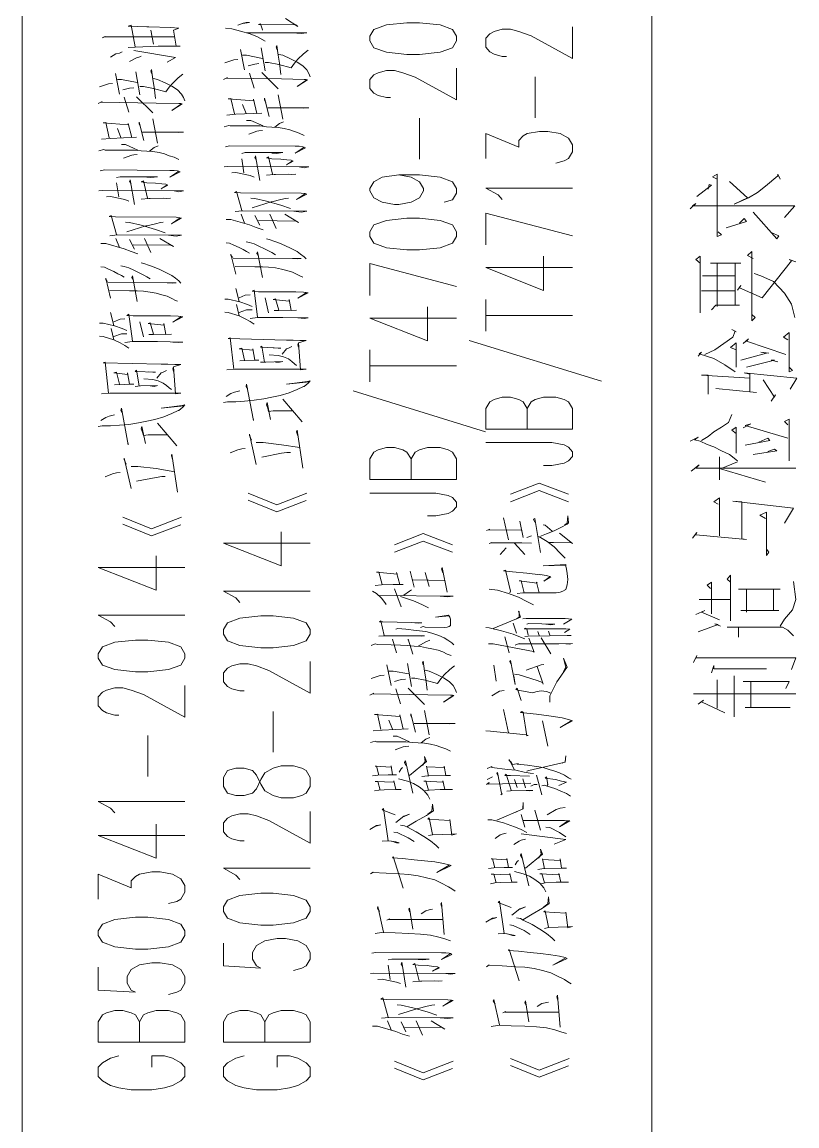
# Model space of a CAD drawing. Header units: millimetres. Extents: x 0 to 829, y 0 to 586.
# Drawn here: x 39.44 to 73.41, y 508.63 to 557.01 of the extents above; entities that cross this region are included whole.
import ezdxf

# ---------------------------------------------------------------- set-up
doc = ezdxf.new("R2010")
doc.units = ezdxf.units.MM

msp = doc.modelspace()

# ---------------------------------------------------------------- linework, layer by layer
at = {"color": 0, "lineweight": 0}
for points in [[(39.437028, 575.772139), (39.437028, 427.887694)], [(67.041889, 575.772139), (67.041889, 427.887694)], [(44.093694, 555.900167), (44.393556, 555.917806), (45.409556, 555.949556), (46.06925, 555.949556), (46.369111, 555.949556), (46.189194, 555.949556), (46.06925, 556.658639), (46.309139, 556.739778), (45.949306, 556.771528), (44.98975, 556.806806), (44.901556, 556.806806), (44.093694, 556.838556), (44.213639, 556.870306), (44.393556, 555.931917)], [(48.895, 556.870306), (49.134889, 556.969083), (49.254833, 556.986722), (49.403, 556.986722), (49.103139, 556.954972)], [(49.9745, 556.658639), (49.9745, 556.67275), (49.882778, 556.937333), (49.794583, 556.905583), (51.442056, 556.887944), (51.53025, 556.820917), (50.9905, 557.166639)], [(42.954222, 556.327028), (43.105917, 556.376417), (43.014194, 556.362306), (46.097472, 556.362306)], [(45.081472, 556.658639), (45.201417, 556.048333)], [(48.35525, 556.739778), (48.626889, 556.722139), (49.014944, 556.60925), (49.43475, 556.492833), (49.762833, 556.362306), (50.094444, 556.178861)], [(49.283056, 556.542222), (51.918306, 556.542222), (51.678417, 556.510472), (51.290361, 556.542222)], [(60.670722, 555.508583), (60.490806, 555.508583), (60.127444, 555.607361), (59.947528, 555.709667), (59.767611, 555.907222), (59.767611, 556.305861), (59.947528, 556.503417), (60.127444, 556.605722), (60.490806, 556.7045), (60.854167, 556.7045), (61.214, 556.605722), (61.757278, 556.404639), (63.567028, 555.409806), (63.567028, 556.803278)], [(50.094444, 554.877111), (49.914528, 555.882528)], [(50.782361, 554.714833), (50.722389, 555.208722), (50.662417, 555.554444), (50.602444, 555.981306), (50.570694, 555.931917), (50.602444, 555.8155)], [(43.314056, 555.469778), (43.553944, 555.617944), (43.702111, 555.653222), (43.822056, 555.702611)], [(44.153667, 555.289861), (44.453528, 555.438028), (44.601694, 555.487417), (44.661667, 555.519167)], [(45.801139, 555.258111), (46.157444, 555.455667), (44.333583, 555.766111)], [(49.194861, 554.912389), (49.014944, 555.8155)], [(49.103139, 555.554444), (49.283056, 555.554444), (49.9745, 555.420389)], [(50.094444, 555.240472), (50.242611, 555.240472), (50.690639, 555.159333), (51.230389, 555.011167), (51.382083, 555.208722), (51.53025, 555.388639), (51.770139, 555.617944), (51.978278, 555.78375)], [(50.690639, 555.586194), (50.870556, 555.554444), (51.202167, 555.406278), (51.502028, 555.258111), (51.738389, 555.092306), (51.918306, 554.912389), (52.010028, 554.764222), (52.07, 554.616056)], [(45.289611, 553.660028), (45.229639, 554.153917), (45.169667, 554.499639), (45.109694, 554.9265), (45.081472, 554.877111), (45.109694, 554.764222)], [(48.327028, 555.222833), (48.715083, 555.356889), (48.895, 555.371)], [(49.343028, 555.092306), (49.642889, 555.173444), (49.822806, 555.191083)], [(55.587194, 553.698833), (55.407278, 553.698833), (55.043917, 553.797611), (54.864, 553.896389), (54.680556, 554.097472), (54.680556, 554.496111), (54.864, 554.693667), (55.043917, 554.792444), (55.407278, 554.891222), (55.767111, 554.891222), (56.130472, 554.792444), (56.67375, 554.594889), (58.4835, 553.596528), (58.4835, 554.993528)], [(43.702111, 553.857583), (43.525722, 554.764222)], [(43.613917, 554.499639), (43.793833, 554.499639), (44.48175, 554.369111)], [(44.601694, 553.825833), (44.421778, 554.827722)], [(44.601694, 554.185667), (44.753389, 554.185667), (45.201417, 554.104528), (45.741167, 553.956361), (45.889333, 554.153917), (46.041028, 554.333833), (46.277389, 554.566667), (46.489056, 554.728944)], [(45.201417, 554.531389), (45.381333, 554.499639), (45.709417, 554.351472), (46.009278, 554.203306), (46.249167, 554.0375), (46.429083, 553.857583), (46.517278, 553.709417), (46.57725, 553.56125)], [(48.267056, 554.499639), (48.446972, 554.580778), (48.387, 554.549028), (50.810583, 554.517278), (51.798361, 554.499639), (51.890083, 554.499639), (51.950056, 554.482), (51.502028, 554.185667), (51.918306, 554.482)], [(49.614667, 554.122167), (49.403, 554.778333)], [(50.662417, 554.086889), (49.94275, 554.795972)], [(61.937194, 552.820417), (61.937194, 554.612528)], [(42.834278, 554.171556), (43.225861, 554.302083), (43.405778, 554.319722)], [(43.853806, 554.0375), (44.153667, 554.122167), (44.333583, 554.136278)], [(42.774306, 553.444833), (42.954222, 553.5295), (42.89425, 553.494222), (45.321361, 553.462472), (46.309139, 553.444833), (46.397333, 553.444833), (46.457306, 553.430722), (46.009278, 553.134389), (46.429083, 553.430722)], [(44.121917, 553.067361), (43.913778, 553.727056)], [(45.169667, 553.035611), (44.453528, 553.741167)], [(48.415222, 552.936833), (48.806806, 552.968583), (49.94275, 553.017972), (49.734611, 553.000333), (49.582917, 553.628278), (49.582917, 553.56125), (48.475194, 553.642389), (48.595139, 553.660028), (48.746833, 552.986222)], [(50.274361, 552.869806), (50.062694, 553.677667), (50.062694, 553.593), (50.122667, 553.480111)], [(50.870556, 552.753389), (50.662417, 553.825833)], [(49.254833, 553.000333), (49.103139, 553.395444)], [(50.214389, 553.247278), (52.010028, 553.247278), (51.770139, 553.233167), (51.558472, 553.247278)], [(42.926, 551.882028), (43.314056, 551.913778), (44.453528, 551.963167), (44.241861, 551.945528), (44.093694, 552.573472), (44.093694, 552.506444), (42.985972, 552.591111), (43.105917, 552.605222), (43.254083, 551.931417)], [(44.781611, 551.815), (44.573472, 552.622861), (44.573472, 552.538194), (44.633444, 552.425306)], [(45.381333, 551.698583), (45.169667, 552.771028)], [(49.283056, 552.704), (49.462972, 552.704), (50.002722, 552.457056)], [(50.510722, 552.407667), (50.722389, 552.573472), (50.902306, 552.6405)], [(56.853667, 551.007139), (56.853667, 552.802778)], [(43.762083, 551.945528), (43.613917, 552.340639)], [(44.721639, 552.192472), (46.517278, 552.192472), (46.277389, 552.178361), (46.06925, 552.192472)], [(48.295278, 552.425306), (48.506944, 552.474694), (48.566917, 552.457056), (49.43475, 552.457056), (49.854556, 552.457056), (50.154417, 552.425306), (50.390778, 552.407667), (50.662417, 552.390028), (50.930528, 552.340639), (51.170417, 552.29125), (51.382083, 552.210111), (51.590222, 552.143083), (51.798361, 552.044306)], [(49.374778, 552.093694), (49.734611, 552.22775), (49.822806, 552.241861), (49.9745, 552.2595)], [(59.767611, 551.028306), (59.767611, 552.121917), (61.214, 551.525722), (61.214, 551.825583), (61.397444, 552.023139), (61.577361, 552.121917), (62.120639, 552.220694), (62.480472, 552.220694), (63.02375, 552.121917), (63.387111, 551.924361), (63.567028, 551.6245), (63.567028, 551.324639), (63.387111, 551.028306), (63.207194, 550.926), (62.843833, 550.827222)], [(43.793833, 551.649194), (43.97375, 551.649194), (44.5135, 551.40225)], [(45.0215, 551.352861), (45.229639, 551.518667), (45.409556, 551.585694)], [(48.35525, 551.550417), (48.535167, 551.585694), (51.410306, 551.568056), (51.590222, 551.568056), (51.738389, 551.550417), (51.798361, 551.536306), (51.858333, 551.501028), (51.410306, 551.271722), (51.798361, 551.536306)], [(42.806056, 551.3705), (43.014194, 551.419889), (43.074167, 551.40225), (43.942, 551.40225), (44.361806, 551.40225), (44.661667, 551.3705), (44.901556, 551.352861), (45.169667, 551.33875), (45.441306, 551.289361), (45.681194, 551.239972), (45.889333, 551.155306), (46.097472, 551.091806), (46.309139, 550.993028)], [(43.882028, 551.042417), (44.241861, 551.172944), (44.333583, 551.190583), (44.48175, 551.204694)], [(49.074917, 551.254083), (49.223083, 551.289361), (50.870556, 551.289361), (50.570694, 551.254083), (50.390778, 551.271722)], [(49.854556, 550.06875), (49.674639, 551.155306), (49.674639, 551.141194), (49.642889, 551.074167), (49.702861, 550.993028)], [(50.422528, 550.350972), (50.242611, 551.105917), (50.154417, 551.056528), (50.390778, 551.024778), (50.782361, 551.007139), (51.050472, 550.975389), (51.230389, 550.95775), (51.322111, 550.908361), (51.02225, 550.760194), (51.290361, 550.926)], [(48.295278, 550.661417), (48.446972, 550.679056), (52.010028, 550.661417), (51.798361, 550.629667), (51.590222, 550.661417)], [(49.163111, 550.400361), (49.074917, 551.024778)], [(42.866028, 550.499139), (43.045944, 550.530889), (45.921083, 550.51325), (46.097472, 550.51325), (46.249167, 550.499139), (46.309139, 550.4815), (46.369111, 550.44975), (45.921083, 550.216917), (46.309139, 550.4815)], [(43.582167, 550.202806), (43.733861, 550.234556), (45.381333, 550.234556), (45.081472, 550.202806), (44.901556, 550.216917)], [(44.361806, 549.013944), (44.181889, 550.104028), (44.181889, 550.086389), (44.153667, 550.019361), (44.213639, 549.938222)], [(48.626889, 550.400361), (48.806806, 550.414472), (49.43475, 550.283944), (49.614667, 550.216917)], [(50.154417, 550.301583), (50.4825, 550.333333), (50.542472, 550.333333), (51.442056, 550.350972), (51.262139, 550.333333), (51.110444, 550.350972)], [(55.950556, 550.312167), (56.493833, 550.213389), (56.853667, 550.012306), (57.037111, 549.712444), (57.037111, 549.613667), (56.853667, 549.313806), (56.493833, 549.11625), (55.950556, 549.017472), (55.767111, 549.017472), (55.223833, 549.11625), (54.864, 549.313806), (54.680556, 549.613667), (54.680556, 549.712444), (54.864, 550.012306), (55.223833, 550.213389), (55.950556, 550.312167), (56.853667, 550.312167), (57.760306, 550.213389), (58.303583, 550.012306), (58.4835, 549.712444), (58.4835, 549.514889), (58.303583, 549.215028), (57.940222, 549.11625)], [(69.955833, 547.818028), (70.104, 547.680444), (69.906444, 547.613417), (69.906444, 550.340389), (69.708889, 550.234556), (69.906444, 550.13225)], [(70.449722, 550.026417), (71.239944, 549.303222), (70.647278, 549.028056), (71.289333, 549.303222), (71.680917, 549.546639), (72.026639, 549.821806), (72.569917, 550.269833), (72.569917, 550.340389), (72.668694, 550.13225)], [(42.806056, 549.610139), (42.954222, 549.62425), (46.517278, 549.610139), (46.309139, 549.574861), (46.097472, 549.610139)], [(43.673889, 549.345556), (43.582167, 549.969972)], [(44.929778, 549.296167), (44.753389, 550.054639), (44.661667, 550.00525), (44.901556, 549.969972), (45.289611, 549.955861), (45.56125, 549.920583), (45.741167, 549.906472), (45.829361, 549.857083), (45.5295, 549.708917), (45.801139, 549.871194)], [(49.074917, 548.752889), (48.835028, 549.5925), (48.746833, 549.543111), (49.014944, 549.525472), (51.678417, 549.511361), (51.830111, 549.493722), (51.918306, 549.476083), (51.470278, 549.229139), (51.858333, 549.493722)], [(60.490806, 549.232667), (60.310889, 549.43375), (59.767611, 549.733611), (63.567028, 549.733611)], [(69.020972, 549.373778), (69.6595, 549.857083), (69.560722, 549.888833), (69.514861, 549.684222)], [(43.134139, 549.345556), (43.314056, 549.363194), (43.942, 549.229139), (44.121917, 549.162111)], [(44.661667, 549.246778), (44.98975, 549.278528), (45.049722, 549.278528), (45.949306, 549.296167), (45.769389, 549.278528), (45.621222, 549.296167)], [(49.462972, 549.296167), (49.642889, 549.278528), (50.154417, 549.162111), (50.782361, 548.982194), (51.202167, 548.834028)], [(49.522944, 548.865778), (50.362556, 549.130361), (50.390778, 549.130361), (50.782361, 549.229139), (50.9905, 549.278528), (51.110444, 549.296167)], [(48.775056, 548.7035), (49.103139, 548.73525), (51.918306, 548.717611), (51.678417, 548.685861), (51.350333, 548.717611)], [(59.767611, 547.243), (59.767611, 548.636472), (63.567028, 547.641639)], [(68.724639, 548.819917), (68.971583, 549.063333), (68.823417, 548.9575), (73.307222, 548.9575), (72.86625, 548.442444)], [(72.273583, 547.786278), (72.619306, 547.648694), (72.520528, 547.507583), (71.483361, 548.682333)], [(43.582167, 547.698083), (43.345806, 548.537694), (43.254083, 548.488306), (43.525722, 548.470667), (46.189194, 548.456556), (46.337361, 548.438917), (46.429083, 548.421278), (45.981056, 548.174333), (46.369111, 548.438917)], [(43.97375, 548.241361), (44.153667, 548.223722), (44.661667, 548.110833), (45.289611, 547.927389), (45.709417, 547.779222)], [(44.033722, 547.8145), (44.869806, 548.075556), (44.901556, 548.075556), (45.289611, 548.174333), (45.501278, 548.223722), (45.621222, 548.241361)], [(48.387, 548.357778), (48.595139, 548.357778), (49.403, 548.124944), (49.702861, 548.012056), (50.002722, 547.913278)], [(49.194861, 548.191972), (49.046694, 548.587083)], [(49.642889, 548.537694), (49.854556, 548.110833)], [(49.794583, 548.308389), (51.442056, 548.29075), (51.558472, 548.223722), (50.962278, 548.587083)], [(50.302583, 548.587083), (50.570694, 547.962667)], [(70.301556, 547.990889), (71.190556, 548.269583), (71.091778, 548.407167), (70.894222, 548.199028)], [(43.285833, 547.648694), (43.613917, 547.680444), (46.429083, 547.666333), (46.189194, 547.631056), (45.861111, 547.666333)], [(42.89425, 547.302972), (43.105917, 547.302972), (43.913778, 547.073667), (44.213639, 546.95725), (44.5135, 546.858472)], [(43.702111, 547.137167), (43.553944, 547.532278)], [(44.153667, 547.482889), (44.361806, 547.056028)], [(44.301833, 547.253583), (45.949306, 547.235944), (46.06925, 547.172444), (45.469528, 547.532278)], [(44.809833, 547.532278), (45.081472, 546.907861)], [(48.387, 547.334722), (48.535167, 547.320611), (48.715083, 547.235944), (48.954972, 547.137167), (49.134889, 547.038389), (49.283056, 546.95725), (49.403, 546.890222)], [(49.254833, 547.384111), (49.403, 547.352361), (49.614667, 547.285333), (49.822806, 547.186556), (50.062694, 547.073667), (50.274361, 546.974889), (50.390778, 546.907861), (50.542472, 546.809083)], [(50.154417, 547.518167), (50.274361, 547.482889), (50.510722, 547.40175), (50.722389, 547.320611), (50.962278, 547.221833), (51.230389, 547.087778), (51.502028, 546.95725), (51.650194, 546.840833), (51.798361, 546.727944), (51.890083, 546.629167)], [(48.806806, 545.969472), (48.595139, 546.840833), (48.595139, 546.791444), (48.655111, 546.692667)], [(49.9745, 545.821306), (49.762833, 546.939611), (49.734611, 546.876111), (49.794583, 546.777333)], [(59.767611, 546.248167), (62.300556, 545.249806), (62.300556, 546.745583)], [(69.169139, 544.265556), (69.169139, 546.749111), (68.971583, 546.611528), (69.169139, 546.438667)], [(71.433972, 544.195), (71.582139, 544.057417), (71.433972, 543.919833), (71.433972, 546.95725), (71.239944, 546.784389), (71.483361, 546.646806)], [(42.89425, 546.283444), (43.045944, 546.265806), (43.225861, 546.184667), (43.46575, 546.085889), (43.642139, 545.983583), (43.793833, 545.902444), (43.913778, 545.835417)], [(43.762083, 546.332833), (43.913778, 546.297556), (44.121917, 546.234056), (44.333583, 546.135278), (44.573472, 546.018861), (44.781611, 545.920083), (44.901556, 545.853056), (45.049722, 545.754278)], [(44.661667, 546.463361), (44.781611, 546.431611), (45.0215, 546.346944), (45.229639, 546.265806), (45.469528, 546.167028), (45.741167, 546.0365), (46.009278, 545.902444), (46.157444, 545.786028), (46.309139, 545.673139), (46.397333, 545.574361)], [(48.686861, 546.660917), (51.678417, 546.643278), (51.53025, 546.629167), (51.290361, 546.643278)], [(48.775056, 546.297556), (49.642889, 546.283444), (49.9745, 546.283444), (50.242611, 546.265806), (50.542472, 546.234056), (50.810583, 546.184667), (51.050472, 546.117639), (51.290361, 546.050611), (51.502028, 545.951833), (51.650194, 545.870694), (51.738389, 545.835417)], [(54.680556, 545.031083), (54.680556, 546.428083), (58.4835, 545.429722)], [(59.767611, 546.248167), (63.567028, 546.248167)], [(69.6595, 544.403139), (69.857056, 544.611278), (70.894222, 544.611278), (70.696667, 544.611278), (70.696667, 546.438667), (70.943611, 546.438667), (69.610111, 546.438667), (69.906444, 546.438667), (69.906444, 544.540722), (69.906444, 545.232167), (69.218528, 545.232167), (70.696667, 545.232167), (70.696667, 545.888333), (69.267917, 545.888333)], [(70.795444, 545.267444), (70.943611, 545.472056), (70.894222, 545.36975), (71.878472, 544.921722), (73.162583, 546.5445), (73.063806, 546.611528), (73.356611, 546.509222)], [(43.314056, 544.914667), (43.105917, 545.786028), (43.105917, 545.736639), (43.165889, 545.637861)], [(44.48175, 544.7665), (44.273611, 545.884806), (44.241861, 545.821306), (44.301833, 545.722528)], [(71.53275, 545.990639), (71.829083, 545.888333), (72.372361, 545.644917), (72.86625, 545.129861), (73.162583, 544.646556), (73.307222, 544.057417)], [(43.194111, 545.606111), (46.189194, 545.588472), (46.041028, 545.574361), (45.801139, 545.588472)], [(43.285833, 545.24275), (44.153667, 545.228639), (44.48175, 545.228639), (44.753389, 545.211), (45.049722, 545.17925), (45.321361, 545.129861), (45.56125, 545.062833), (45.801139, 544.995806), (46.009278, 544.897028), (46.157444, 544.815889), (46.249167, 544.784139)], [(48.954972, 544.7665), (48.806806, 545.341528)], [(49.762833, 544.075056), (49.614667, 545.260389), (49.522944, 545.211), (49.794583, 545.193361), (51.442056, 545.193361), (51.770139, 545.17925), (51.890083, 545.161611), (51.978278, 545.143972), (51.53025, 544.914667), (51.890083, 545.143972)], [(48.327028, 544.865278), (48.475194, 544.865278), (48.986722, 544.748861), (49.314806, 544.635972), (49.522944, 544.551306)], [(48.954972, 544.932306), (49.223083, 545.045194), (49.43475, 545.062833)], [(50.094444, 544.932306), (50.242611, 544.272611)], [(50.4825, 544.371389), (50.690639, 544.371389), (51.470278, 544.389028), (51.230389, 544.371389), (51.142194, 544.847639), (51.142194, 544.784139), (50.45075, 544.847639), (50.542472, 544.882917), (50.690639, 544.389028)], [(59.767611, 543.457694), (59.767611, 544.851167)], [(43.46575, 543.711694), (43.314056, 544.29025)], [(48.327028, 544.304361), (48.475194, 544.29025), (48.954972, 544.142083), (49.223083, 544.008028), (49.43475, 543.895139), (49.614667, 543.778722)], [(48.954972, 544.142083), (48.835028, 544.635972)], [(48.954972, 544.29025), (49.283056, 544.403139), (49.522944, 544.403139)], [(54.680556, 544.03625), (57.217028, 543.041417), (57.217028, 544.533667)], [(42.834278, 543.810472), (42.985972, 543.810472), (43.493972, 543.697583), (43.822056, 543.581167), (44.033722, 543.500028)], [(43.46575, 543.8775), (43.733861, 543.993917), (43.942, 544.008028)], [(44.273611, 543.02025), (44.121917, 544.205583), (44.033722, 544.156194), (44.301833, 544.142083), (45.949306, 544.142083), (46.277389, 544.124444), (46.397333, 544.106806), (46.489056, 544.092694), (46.041028, 543.859861), (46.397333, 544.092694)], [(44.601694, 543.8775), (44.753389, 543.217806)], [(44.98975, 543.316583), (45.201417, 543.316583), (45.981056, 543.334222), (45.741167, 543.316583), (45.649444, 543.796361), (45.649444, 543.729333), (44.961528, 543.796361), (45.049722, 543.828111), (45.201417, 543.334222)], [(49.43475, 544.025667), (49.762833, 544.057417), (50.870556, 544.057417), (51.978278, 544.043306), (51.798361, 544.025667), (51.53025, 544.043306)], [(54.680556, 544.03625), (58.4835, 544.03625)], [(59.767611, 544.156194), (63.567028, 544.156194)], [(43.46575, 543.087278), (43.345806, 543.581167)], [(43.46575, 543.235444), (43.793833, 543.351861), (44.033722, 543.351861)], [(69.366694, 542.438167), (69.807667, 542.642778), (70.202778, 542.921472), (70.597889, 543.196639), (70.696667, 543.471806), (70.5485, 543.542361), (70.746056, 543.436528)], [(73.063806, 541.884306), (73.211972, 541.746722), (73.063806, 541.676167), (73.063806, 543.40125), (72.816861, 543.196639), (73.014417, 543.090806)], [(42.834278, 543.253083), (42.985972, 543.235444), (43.46575, 543.087278), (43.733861, 542.95675), (43.942, 542.840333), (44.121917, 542.723917)], [(43.942, 542.970861), (44.273611, 543.006139), (45.381333, 543.006139), (46.489056, 542.9885), (46.309139, 542.970861), (46.041028, 542.9885)], [(48.415222, 541.767889), (48.775056, 541.803167), (51.890083, 541.803167), (51.650194, 541.767889), (51.558472, 542.95675), (51.53025, 542.872083), (51.558472, 542.759194)], [(48.715083, 541.803167), (48.566917, 543.168417), (48.475194, 543.136667), (51.02225, 543.069639), (51.322111, 543.069639), (51.618444, 543.055528), (51.890083, 543.055528), (51.558472, 542.95675)], [(50.062694, 542.113611), (49.94275, 542.808583), (49.882778, 542.759194), (50.782361, 542.723917), (50.662417, 542.723917), (50.45075, 542.741556)], [(59.040889, 543.059056), (64.837028, 541.266944)], [(70.746056, 541.884306), (70.746056, 542.953222), (70.499111, 542.748611), (70.746056, 542.642778)], [(71.042389, 542.921472), (71.289333, 543.126083), (71.190556, 543.023778), (72.915639, 542.438167)], [(48.986722, 542.163), (49.822806, 542.198278), (49.642889, 542.198278), (49.554694, 542.692167), (49.554694, 542.625139), (48.954972, 542.692167), (49.074917, 542.723917), (49.194861, 542.198278)], [(50.274361, 542.427583), (50.662417, 542.395833), (50.902306, 542.346444), (51.110444, 542.247667), (51.262139, 542.13125), (51.382083, 542.032472), (51.470278, 541.965444)], [(50.842333, 542.459333), (51.02225, 542.692167), (51.110444, 542.723917), (51.262139, 542.790944)], [(54.680556, 541.249306), (54.680556, 542.642778)], [(69.070361, 542.367611), (69.218528, 542.540472), (69.11975, 542.469917), (69.758278, 542.265306), (70.252167, 541.986611), (70.696667, 541.676167)], [(70.943611, 542.19475), (72.076028, 542.505194), (71.829083, 542.540472), (72.174806, 542.505194)], [(42.926, 540.716611), (43.285833, 540.748361), (46.397333, 540.748361), (46.157444, 540.716611), (46.06925, 541.901944), (46.041028, 541.817278), (46.06925, 541.704389)], [(43.225861, 540.748361), (43.074167, 542.113611), (42.985972, 542.081861), (45.5295, 542.014833), (45.829361, 542.014833), (46.129222, 542.000722), (46.397333, 542.000722), (46.06925, 541.901944)], [(49.882778, 542.0995), (50.122667, 542.113611), (50.870556, 542.13125), (50.722389, 542.0995), (50.542472, 542.113611)], [(54.680556, 541.944278), (58.4835, 541.944278)], [(71.190556, 541.884306), (72.42175, 542.19475), (72.273583, 542.19475), (72.569917, 542.127722)], [(43.493972, 541.111722), (44.333583, 541.143472), (44.153667, 541.143472), (44.061944, 541.637361), (44.061944, 541.570333), (43.46575, 541.637361), (43.582167, 541.669111), (43.702111, 541.143472)], [(44.573472, 541.062333), (44.453528, 541.753778), (44.393556, 541.704389), (45.289611, 541.669111), (45.169667, 541.669111), (44.961528, 541.68675)], [(44.781611, 541.372778), (45.169667, 541.341028), (45.409556, 541.291639), (45.621222, 541.192861), (45.769389, 541.076444), (45.889333, 540.977667), (45.981056, 540.914167)], [(45.349583, 541.408056), (45.5295, 541.637361), (45.621222, 541.669111), (45.769389, 541.736139)], [(69.514861, 540.709556), (69.514861, 541.538583), (69.218528, 541.538583), (71.338722, 541.401), (71.338722, 540.815389), (71.338722, 541.573861), (71.091778, 541.644417), (73.406, 541.401), (73.113194, 540.917694)], [(44.393556, 541.044694), (44.633444, 541.062333), (45.381333, 541.076444), (45.229639, 541.044694), (45.049722, 541.062333)], [(48.267056, 540.335611), (48.446972, 540.370889), (48.806806, 540.370889), (49.194861, 540.402639), (49.614667, 540.434389), (50.034472, 540.501417), (50.390778, 540.568444), (50.750611, 540.649583), (51.142194, 540.766), (51.502028, 540.914167), (51.770139, 541.044694), (51.798361, 541.044694), (51.978278, 541.192861), (52.07, 541.291639), (51.950056, 541.259889), (51.02225, 541.143472), (52.03825, 541.24225)], [(49.314806, 540.945917), (49.254833, 541.044694), (49.283056, 541.143472), (49.582917, 539.545389), (49.582917, 539.594778)], [(69.857056, 540.952972), (71.631528, 540.780111)], [(72.273583, 540.399111), (72.471139, 540.677806), (72.42175, 540.571972), (71.927861, 541.333972)], [(48.387, 540.600194), (48.595139, 540.730722), (48.746833, 540.79775), (48.986722, 540.847139)], [(51.710167, 539.496), (50.870556, 540.483778)], [(53.957361, 540.850667), (59.7535, 539.055028)], [(63.567028, 539.174972), (59.767611, 539.174972), (59.767611, 540.071028), (59.947528, 540.370889), (60.127444, 540.469667), (60.490806, 540.568444), (60.854167, 540.568444), (61.214, 540.469667), (61.397444, 540.370889), (61.577361, 540.071028)], [(61.577361, 539.174972), (61.577361, 540.071028), (61.757278, 540.370889), (61.937194, 540.469667), (62.300556, 540.568444), (62.843833, 540.568444), (63.207194, 540.469667), (63.387111, 540.370889), (63.567028, 540.071028), (63.567028, 539.174972)], [(42.774306, 539.280806), (42.954222, 539.316083), (43.314056, 539.316083), (43.702111, 539.347833), (44.121917, 539.379583), (44.541722, 539.446611), (44.901556, 539.513639), (45.261389, 539.594778), (45.649444, 539.711194), (46.009278, 539.859361), (46.277389, 539.989889), (46.309139, 539.989889), (46.489056, 540.138056), (46.57725, 540.236833), (46.457306, 540.205083), (45.5295, 540.088667), (46.549028, 540.187444)], [(43.822056, 539.891111), (43.762083, 539.989889), (43.793833, 540.088667), (44.093694, 538.490583), (44.093694, 538.539972)], [(50.330806, 539.594778), (50.182639, 540.335611), (50.154417, 540.236833), (50.214389, 540.088667), (50.242611, 539.9405), (50.45075, 539.975778), (51.290361, 539.975778)], [(42.89425, 539.545389), (43.105917, 539.679444), (43.254083, 539.742944), (43.493972, 539.792333)], [(46.217417, 538.441194), (45.381333, 539.428972)], [(69.218528, 538.674028), (69.514861, 538.846889), (69.758278, 539.055028), (70.104, 539.263167), (70.400333, 539.467778), (70.5485, 539.8135)], [(73.063806, 537.777972), (73.063806, 539.605361), (72.86625, 539.503056), (73.014417, 539.365472)], [(44.841583, 538.539972), (44.693417, 539.280806), (44.661667, 539.182028), (44.721639, 539.033861), (44.753389, 538.885694), (44.961528, 538.920972), (45.801139, 538.920972)], [(49.702861, 537.619222), (49.403, 538.952722), (49.403, 538.885694), (49.494722, 538.688139)], [(51.738389, 537.453417), (51.502028, 539.132639), (51.470278, 539.0515), (51.53025, 538.871583)], [(70.746056, 538.123694), (70.746056, 539.263167), (70.5485, 539.125583), (70.746056, 538.984472)], [(71.042389, 539.227889), (71.388111, 539.40075), (71.141167, 539.330194), (73.014417, 538.779861)], [(49.702861, 538.589361), (50.002722, 538.589361), (50.810583, 538.490583), (51.618444, 538.360056)], [(59.767611, 538.578778), (62.663917, 538.578778), (63.207194, 538.476472), (63.387111, 538.377694), (63.567028, 538.180139), (63.567028, 537.979056), (63.387111, 537.7815), (63.207194, 537.682722), (62.663917, 537.580417), (62.300556, 537.580417)], [(68.724639, 538.642278), (69.070361, 538.815139), (68.922194, 538.709306), (69.169139, 538.642278), (69.465472, 538.501167), (69.758278, 538.398861), (70.104, 538.226), (70.449722, 538.053139), (70.795444, 537.777972)], [(71.141167, 538.469417), (72.224194, 538.674028), (72.125417, 538.779861), (71.730306, 538.607)], [(46.249167, 536.402139), (46.009278, 538.081361), (45.981056, 537.996694), (46.041028, 537.816778)], [(48.566917, 538.13075), (48.895, 538.261278), (49.074917, 538.310667), (49.223083, 538.328306)], [(49.94275, 537.947306), (50.810583, 538.113111), (51.050472, 538.144861), (51.202167, 538.144861)], [(58.4835, 536.966583), (54.680556, 536.966583), (54.680556, 537.862639), (54.864, 538.158972), (55.043917, 538.261278), (55.407278, 538.360056), (55.767111, 538.360056), (56.130472, 538.261278), (56.310389, 538.158972), (56.493833, 537.862639)], [(56.493833, 536.966583), (56.493833, 537.862639), (56.67375, 538.158972), (56.853667, 538.261278), (57.217028, 538.360056), (57.760306, 538.360056), (58.123667, 538.261278), (58.303583, 538.158972), (58.4835, 537.862639), (58.4835, 536.966583)], [(71.483361, 538.053139), (72.520528, 538.226), (72.42175, 538.296556), (72.125417, 538.190722)], [(44.213639, 536.564417), (43.913778, 537.897917), (43.913778, 537.834417), (44.001972, 537.636861)], [(44.213639, 537.538083), (44.5135, 537.538083), (45.321361, 537.439306), (46.129222, 537.30525)], [(68.774028, 537.329944), (69.11975, 537.605111), (68.971583, 537.467528), (73.356611, 537.467528)], [(70.005222, 536.948944), (70.005222, 537.950833)], [(72.026639, 536.846639), (70.054611, 537.43225), (70.795444, 537.742694)], [(43.074167, 537.075944), (43.405778, 537.206472), (43.582167, 537.255861), (43.733861, 537.2735)], [(44.453528, 536.896028), (45.321361, 537.058306), (45.56125, 537.093583), (45.709417, 537.093583)], [(60.843583, 536.313944), (62.103, 536.807833), (63.390639, 536.313944)], [(49.343028, 536.366861), (50.602444, 535.855333), (51.918306, 536.366861)], [(49.343028, 536.052889), (50.602444, 535.544889), (51.890083, 536.038778)], [(54.680556, 536.366861), (57.580389, 536.366861), (58.123667, 536.268083), (58.303583, 536.169306), (58.4835, 535.968222), (58.4835, 535.770667), (58.303583, 535.569583), (58.123667, 535.470806), (57.580389, 535.372028), (57.217028, 535.372028)], [(63.390639, 535.982333), (62.103, 536.47975), (60.843583, 535.982333)], [(70.005222, 534.500667), (70.005222, 536.155194), (69.758278, 535.982333), (69.955833, 535.880028)], [(68.823417, 534.394833), (69.020972, 534.63825), (68.971583, 534.535944), (71.190556, 534.327806), (70.993, 534.363083), (70.993, 535.982333), (70.597889, 536.017611), (73.261361, 535.707167), (72.86625, 535.051)], [(43.853806, 535.312056), (45.109694, 534.804056), (46.429083, 535.312056)], [(60.755389, 534.32075), (60.543722, 535.276778)], [(61.411556, 534.419528), (61.263389, 535.142722)], [(62.162972, 533.759833), (61.923083, 535.259139), (61.863111, 535.20975), (61.923083, 535.093333)], [(62.131222, 534.468917), (62.431083, 534.585333), (62.759167, 534.715861), (63.059028, 534.864028), (63.330667, 535.012194), (63.390639, 535.061583), (63.358889, 535.375556), (63.330667, 535.043944), (63.210722, 534.962806)], [(72.076028, 533.915056), (72.174806, 533.773944), (72.076028, 533.636361), (72.076028, 535.534306), (71.779694, 535.396722), (72.026639, 535.259139)], [(43.853806, 535.001611), (45.109694, 534.490083), (46.397333, 534.983972)], [(48.267056, 534.169056), (50.8, 533.174222), (50.8, 534.666472)], [(55.760056, 534.102028), (57.019472, 534.595917), (58.303583, 534.102028)], [(59.795833, 534.7335), (59.944, 534.782889), (59.884028, 534.76525), (61.323361, 534.747611)], [(62.282917, 534.980444), (62.371111, 534.962806), (62.670972, 534.698222)], [(62.551028, 534.204333), (62.730944, 534.204333), (63.510583, 534.190222), (63.567028, 534.154944), (62.999056, 534.617083)], [(48.267056, 534.169056), (52.07, 534.169056)], [(58.303583, 533.773944), (57.019472, 534.267833), (55.760056, 533.773944)], [(59.915778, 534.154944), (60.035722, 534.204333), (60.003972, 534.190222), (61.351583, 534.190222), (61.771389, 534.172583)], [(61.471528, 533.678694), (61.0235, 534.172583)], [(61.56325, 534.419528), (61.771389, 534.500667)], [(62.043028, 534.468917), (62.162972, 534.419528), (62.459306, 534.239611), (62.759167, 534.006778), (63.030806, 533.728083), (63.238944, 533.512889)], [(42.774306, 533.11425), (45.310778, 532.119417), (45.310778, 533.611667)], [(60.395556, 533.678694), (60.663667, 533.975028)], [(61.143444, 531.964194), (61.383333, 531.999472), (62.850889, 531.999472), (63.030806, 532.031222), (63.15075, 532.062972), (63.270694, 532.147639), (63.330667, 532.345194), (63.358889, 532.5745), (63.330667, 532.839083), (63.298917, 533.036639), (63.270694, 533.167167), (63.270694, 533.234194), (62.282917, 533.184806), (63.238944, 533.202444)], [(42.774306, 533.11425), (46.57725, 533.11425)], [(55.999944, 532.359306), (55.84825, 532.884944), (55.88, 532.817917), (54.980417, 532.902583), (55.072139, 532.902583), (55.220306, 532.359306)], [(56.627889, 532.242889), (56.447972, 532.951972)], [(57.107667, 532.884944), (57.287583, 532.274639)], [(58.067222, 532.027694), (57.855556, 533.11425), (57.827333, 533.05075), (57.887306, 532.867306)], [(60.815361, 531.999472), (60.843583, 532.062972), (60.635444, 532.98725), (60.543722, 532.9555), (60.935306, 532.920222), (61.56325, 532.856722), (62.162972, 532.789694), (62.131222, 532.803806), (62.431083, 532.754417), (62.611, 532.705028), (62.311139, 532.507472), (62.57925, 532.705028)], [(69.11975, 531.706667), (70.499111, 531.706667), (70.499111, 530.771806), (70.499111, 532.775583), (70.350944, 532.602722), (70.499111, 532.465139)], [(54.920444, 532.324028), (55.192083, 532.341667), (55.700083, 532.359306), (56.148111, 532.359306)], [(55.760056, 532.175861), (56.059917, 531.385639)], [(56.567917, 532.570972), (57.947278, 532.539222)], [(59.915778, 532.16175), (60.275611, 532.112361), (60.755389, 531.964194), (61.203417, 531.801917), (61.56325, 531.618472), (61.863111, 531.470306)], [(61.443306, 531.999472), (61.323361, 532.525111), (61.231639, 532.525111), (62.011278, 532.426333), (61.983056, 532.458083), (62.103, 531.999472)], [(69.6595, 531.08225), (69.6595, 532.465139), (69.465472, 532.327556), (69.610111, 532.186444)], [(72.668694, 530.531917), (72.86625, 530.842361), (73.211972, 531.255111), (73.356611, 531.706667), (73.261361, 532.496889)], [(48.99025, 531.579667), (48.810333, 531.78075), (48.267056, 532.077083), (52.07, 532.077083)], [(54.8005, 532.077083), (54.980417, 531.964194), (55.192083, 531.766639), (55.34025, 531.569083), (55.400222, 531.484417)], [(55.100361, 531.879528), (58.335333, 531.847778), (58.067222, 531.816028), (57.767361, 531.847778)], [(56.028167, 531.830139), (56.599667, 531.650222), (56.9595, 531.484417), (57.255833, 531.33625)], [(56.179861, 531.897167), (56.41975, 532.077083), (56.507944, 532.126472)], [(70.943611, 531.223361), (72.619306, 531.223361), (72.372361, 531.223361), (72.372361, 532.154694), (72.668694, 532.154694), (70.844833, 532.154694), (71.190556, 532.154694), (71.190556, 531.152806)], [(68.971583, 531.0505), (69.366694, 531.223361), (69.218528, 531.152806), (70.005222, 530.807083)], [(43.501028, 530.524861), (43.317583, 530.725944), (42.774306, 531.022278), (46.57725, 531.022278)], [(55.312028, 530.133278), (55.160333, 530.775333), (55.100361, 530.725944), (55.252056, 530.725944), (56.507944, 530.694194), (56.9595, 530.676556), (56.807806, 530.662444), (56.659639, 530.676556)], [(56.899528, 530.479), (57.019472, 530.514278), (57.107667, 530.496639), (57.947278, 530.479), (58.067222, 530.496639), (58.155417, 530.528389), (58.215389, 530.563667), (58.215389, 530.627167), (58.215389, 530.842361), (58.187167, 530.9235), (58.127194, 531.022278), (57.555694, 530.9235), (58.155417, 530.990528)], [(60.095694, 530.433139), (61.291611, 530.927028), (61.203417, 531.191611), (61.231639, 531.173972), (61.231639, 530.927028), (61.111694, 530.863528)], [(61.383333, 530.863528), (61.5315, 530.877639), (63.238944, 530.877639), (63.538806, 530.845889), (63.178972, 530.630694)], [(55.820028, 530.397861), (55.908222, 530.429611), (56.268056, 530.397861), (56.719611, 530.348472), (57.135889, 530.299083), (57.407528, 530.232056), (57.707389, 530.133278), (57.947278, 530.020389), (58.095444, 529.921611), (58.275361, 529.805194), (58.363556, 529.724056)], [(59.767611, 530.482528), (59.915778, 530.468417), (60.455528, 530.334361), (60.963528, 530.186194), (61.291611, 530.055667), (61.471528, 529.974528)], [(60.963528, 530.665972), (61.111694, 530.235583)], [(61.623222, 530.136806), (61.56325, 530.419028), (61.503278, 530.450778), (61.443306, 530.419028), (62.162972, 530.419028), (62.939083, 530.419028), (63.270694, 530.419028), (63.450611, 530.401389), (63.210722, 530.253222)], [(61.56325, 530.630694), (61.651444, 530.648333), (62.790917, 530.630694), (62.611, 530.598944), (62.399333, 530.630694)], [(62.103, 530.122694), (62.043028, 530.302611)], [(62.57925, 530.136806), (62.519278, 530.32025)], [(69.070361, 530.2885), (69.955833, 530.602472), (69.807667, 530.634222), (70.054611, 530.531917)], [(70.844833, 530.048611), (70.844833, 530.496639), (70.350944, 530.496639), (72.42175, 530.496639), (72.767472, 530.496639), (73.014417, 530.359056), (73.261361, 530.119167)], [(54.740528, 529.688778), (54.920444, 529.755806), (55.012167, 529.738167), (55.611889, 529.724056), (56.028167, 529.706417), (56.328028, 529.688778), (56.627889, 529.657028), (56.899528, 529.639389), (57.167639, 529.59), (57.407528, 529.540611), (57.675639, 529.477111), (57.887306, 529.410083), (58.067222, 529.311306), (58.247139, 529.244278)], [(55.072139, 530.101528), (55.280278, 530.119167), (56.779583, 530.119167), (57.075917, 530.119167), (56.9595, 530.101528), (56.659639, 530.119167)], [(55.84825, 529.360694), (55.671861, 529.971)], [(56.567917, 529.311306), (56.359778, 529.971), (56.359778, 529.921611), (56.388, 529.903972)], [(56.807806, 529.657028), (57.135889, 529.854583), (57.315806, 529.921611)], [(59.884028, 529.759333), (60.095694, 529.759333), (61.863111, 529.427722), (61.891333, 529.395972), (61.651444, 530.006278)], [(60.783611, 529.364222), (60.603694, 530.073306)], [(61.051722, 529.709944), (61.231639, 529.776972), (61.203417, 529.759333), (61.983056, 529.759333), (62.939083, 529.759333), (62.970833, 529.759333), (63.567028, 529.776972), (63.418861, 529.741694), (63.270694, 529.759333)], [(61.471528, 530.087417), (61.623222, 530.105056), (63.510583, 530.122694), (63.330667, 530.122694)], [(62.611, 529.328944), (62.191194, 530.023917)], [(49.170167, 527.695583), (48.99025, 527.695583), (48.626889, 527.794361), (48.446972, 527.893139), (48.267056, 528.094222), (48.267056, 528.492861), (48.446972, 528.690417), (48.626889, 528.792722), (48.99025, 528.8915), (49.353611, 528.8915), (49.713444, 528.792722), (50.256722, 528.591639), (52.07, 527.596806), (52.07, 528.990278)], [(55.611889, 527.928417), (55.431972, 528.835056)], [(56.507944, 527.893139), (56.328028, 528.898556)], [(56.507944, 528.2565), (56.659639, 528.2565), (57.107667, 528.175361), (57.647417, 528.027194), (57.795583, 528.22475), (57.947278, 528.404667), (58.187167, 528.6375), (58.395306, 528.799778)], [(57.195861, 527.730861), (57.135889, 528.22475), (57.075917, 528.570472), (57.019472, 528.997333), (56.987722, 528.947944), (57.019472, 528.835056)], [(60.215639, 528.1295), (60.123917, 528.820944)], [(60.995278, 528.358806), (61.051722, 527.981333), (60.843583, 529.032611), (60.815361, 528.983222), (60.875333, 528.852694)], [(61.5315, 528.60575), (62.191194, 528.835056), (62.311139, 528.852694)], [(62.57925, 527.205222), (62.57925, 527.487444), (62.670972, 527.685), (62.759167, 527.864917), (62.879111, 528.094222), (63.059028, 528.341167), (63.238944, 528.623389), (63.330667, 528.736278), (63.178972, 529.131389), (63.270694, 528.736278), (63.178972, 528.556361)], [(68.872806, 528.944417), (69.020972, 529.254861), (68.971583, 529.152556), (73.356611, 529.152556), (73.162583, 528.633972)], [(69.6595, 528.496389), (69.758278, 528.806833), (69.758278, 528.66925), (72.076028, 528.66925)], [(54.740528, 528.242389), (55.132111, 528.372917), (55.312028, 528.390556)], [(55.520167, 528.570472), (55.700083, 528.570472), (56.388, 528.439944)], [(57.107667, 528.602222), (57.287583, 528.570472), (57.615667, 528.422306), (57.915528, 528.274139), (58.155417, 528.108333), (58.335333, 527.928417), (58.423528, 527.78025), (58.4835, 527.632083)], [(62.011278, 528.771556), (62.282917, 527.995444), (62.251167, 528.062472), (62.011278, 528.16125), (61.231639, 528.408194), (61.0235, 528.425833)], [(69.906444, 526.944167), (69.906444, 528.185944), (69.906444, 527.565056), (68.872806, 527.565056), (73.356611, 527.565056), (70.647278, 527.565056), (70.647278, 526.563167), (70.647278, 528.358806)], [(43.680944, 526.640778), (43.501028, 526.640778), (43.137667, 526.739556), (42.95775, 526.841861), (42.774306, 527.039417), (42.774306, 527.438056), (42.95775, 527.639139), (43.137667, 527.737917), (43.501028, 527.836694), (43.860861, 527.836694), (44.224222, 527.737917), (44.7675, 527.536833), (46.57725, 526.542), (46.57725, 527.935472)], [(55.760056, 528.108333), (56.059917, 528.193), (56.239833, 528.207111)], [(57.075917, 527.102917), (56.359778, 527.812)], [(61.323361, 527.27225), (61.143444, 527.815528), (61.083472, 527.766139), (61.171667, 527.734389), (61.743167, 527.635611), (61.803139, 527.617972), (61.863111, 527.635611), (62.011278, 527.667361), (62.191194, 527.699111), (62.431083, 527.667361), (62.611, 527.600333)], [(73.113194, 526.975917), (71.141167, 526.975917), (71.388111, 526.975917), (71.388111, 528.115389), (71.042389, 528.115389), (73.063806, 528.115389), (72.915639, 527.804944)], [(54.680556, 527.515667), (54.860472, 527.596806), (54.8005, 527.565056), (57.227611, 527.533306), (58.215389, 527.515667), (58.303583, 527.515667), (58.363556, 527.498028), (57.915528, 527.201694), (58.335333, 527.498028)], [(56.028167, 527.138194), (55.820028, 527.794361)], [(60.035722, 527.487444), (60.363806, 527.685), (60.575472, 527.71675)], [(57.287583, 525.769417), (57.075917, 526.841861)], [(60.543722, 526.877139), (60.755389, 525.854083)], [(69.070361, 527.117028), (69.317306, 527.286361), (69.218528, 527.219333), (70.252167, 526.736028)], [(50.440167, 525.007417), (50.440167, 526.799528)], [(54.83225, 525.952861), (55.220306, 525.984611), (56.359778, 526.034), (56.148111, 526.016361), (55.999944, 526.644306), (55.999944, 526.577278), (54.892222, 526.658417), (55.012167, 526.676056), (55.160333, 526.00225)], [(55.671861, 526.016361), (55.520167, 526.411472)], [(56.687861, 525.885833), (56.479722, 526.693694), (56.479722, 526.609028), (56.539694, 526.496139)], [(59.767611, 525.952861), (59.97575, 525.93875), (61.5315, 525.772944), (61.623222, 525.741194), (61.56325, 525.723556), (61.411556, 526.746611), (61.351583, 526.796), (61.291611, 526.746611), (61.983056, 526.679583), (62.639222, 526.598444), (63.119, 526.513778), (63.390639, 526.450278), (63.567028, 526.38325), (63.030806, 526.101028), (63.538806, 526.400889)], [(62.491056, 525.279056), (62.251167, 526.38325)], [(56.627889, 526.263306), (58.423528, 526.263306), (58.187167, 526.249194), (57.9755, 526.263306)], [(44.947417, 523.952611), (44.947417, 525.744722)], [(54.712306, 525.441333), (54.920444, 525.490722), (54.980417, 525.473083), (55.84825, 525.473083), (56.268056, 525.473083), (56.567917, 525.441333), (56.807806, 525.423694), (57.075917, 525.409583), (57.347556, 525.360194), (57.587444, 525.310806), (57.795583, 525.226139), (58.00725, 525.162639), (58.215389, 525.063861)], [(55.700083, 525.720028), (55.88, 525.720028), (56.41975, 525.473083)], [(56.92775, 525.423694), (57.135889, 525.5895), (57.315806, 525.656528)], [(55.791806, 525.11325), (56.148111, 525.243778), (56.239833, 525.261417), (56.388, 525.275528)], [(56.567917, 523.218833), (56.239833, 524.633472), (56.208083, 524.566444), (56.268056, 524.435917)], [(56.41975, 523.991417), (57.167639, 524.601722), (57.075917, 524.831028), (57.107667, 524.601722), (56.987722, 524.435917)], [(61.0235, 524.241889), (60.783611, 524.686389), (60.783611, 524.654639), (60.875333, 524.569972), (60.935306, 524.471194), (61.203417, 524.520583), (61.143444, 524.488833), (61.591472, 524.439444), (61.983056, 524.390056), (62.282917, 524.340667), (62.551028, 524.259528), (62.790917, 524.174861), (62.999056, 524.111361), (63.210722, 524.012583), (63.390639, 523.896167), (63.510583, 523.829139)], [(61.56325, 524.174861), (61.651444, 524.210139), (63.238944, 524.569972), (63.270694, 524.852194), (63.238944, 524.587611), (63.119, 524.538222)], [(54.8005, 523.973778), (55.040389, 524.009056), (55.491944, 524.023167), (55.84825, 524.023167), (55.671861, 524.023167), (55.611889, 524.418278), (55.611889, 524.354778), (54.920444, 524.404167), (54.980417, 524.404167), (55.072139, 524.009056)], [(55.968194, 524.139583), (56.059917, 524.28775), (56.119889, 524.337139)], [(56.9595, 523.942028), (57.227611, 523.973778), (58.215389, 523.991417), (58.00725, 523.991417), (57.947278, 524.404167), (57.947278, 524.337139), (57.167639, 524.368889), (57.167639, 524.404167), (57.255833, 523.959667)], [(59.824056, 524.291278), (60.035722, 524.390056), (60.035722, 524.340667), (60.723639, 524.259528), (61.083472, 524.22425), (61.443306, 524.143111), (61.711417, 524.093722), (61.863111, 524.076083)], [(60.423778, 523.137694), (60.48375, 523.187083), (60.455528, 523.222361), (60.275611, 524.125472), (60.243861, 524.076083), (60.303833, 523.963194)], [(60.875333, 523.352889), (60.663667, 524.044333), (60.603694, 523.994944), (60.843583, 523.994944), (61.683194, 523.963194)], [(62.222944, 523.137694), (61.983056, 524.012583)], [(54.892222, 523.317611), (55.072139, 523.349361), (55.312028, 523.367), (56.059917, 523.381111), (55.820028, 523.381111), (55.731833, 523.762111), (55.731833, 523.695083), (54.920444, 523.726833), (55.040389, 523.726833), (55.132111, 523.349361)], [(55.939972, 523.84325), (56.328028, 523.744472), (56.599667, 523.645694), (56.839556, 523.497528), (57.047694, 523.331722), (57.227611, 523.134167), (57.315806, 522.95425)], [(57.107667, 523.317611), (57.287583, 523.349361), (57.767361, 523.381111), (57.855556, 523.381111), (58.303583, 523.381111), (57.9755, 523.381111), (57.887306, 523.762111), (57.915528, 523.695083), (57.047694, 523.744472), (57.135889, 523.762111), (57.255833, 523.349361)], [(59.795833, 523.599833), (59.915778, 523.680972), (59.884028, 523.617472), (61.743167, 523.649222)], [(59.824056, 523.815028), (60.063944, 523.927917)], [(61.0235, 523.815028), (61.143444, 523.469306)], [(61.383333, 523.846778), (61.503278, 523.451667)], [(61.743167, 523.518694), (61.891333, 523.599833), (62.011278, 523.599833)], [(62.222944, 523.532806), (62.339361, 523.568083), (62.459306, 523.518694), (62.790917, 523.419917), (63.030806, 523.321139), (63.298917, 523.204722), (63.478833, 523.088306)], [(62.459306, 523.550444), (62.491056, 523.599833), (62.431083, 523.927917), (62.371111, 523.878528), (62.819139, 523.815028), (63.090778, 523.748), (63.298917, 523.698611), (62.970833, 523.550444)], [(60.695417, 523.3035), (60.843583, 523.321139), (61.5315, 523.33525), (61.831361, 523.33525), (61.683194, 523.321139), (61.5315, 523.33525)], [(43.501028, 522.358056), (43.317583, 522.559139), (42.774306, 522.855472), (46.57725, 522.855472)], [(55.491944, 521.126861), (55.280278, 522.5415), (55.220306, 522.492111), (55.791806, 522.262806)], [(56.299806, 521.737167), (56.719611, 521.984111), (57.167639, 522.245167), (57.4675, 522.442722), (57.43575, 522.739056), (57.407528, 522.428611), (57.227611, 522.294556)], [(60.243861, 522.0335), (61.411556, 522.527389), (61.411556, 522.809611), (61.383333, 522.527389), (61.083472, 522.379222)], [(62.459306, 522.266333), (62.850889, 522.495639), (63.030806, 522.562667), (63.238944, 522.594417)], [(49.170167, 521.123333), (48.99025, 521.123333), (48.626889, 521.222111), (48.446972, 521.320889), (48.267056, 521.521972), (48.267056, 521.917083), (48.446972, 522.118167), (48.626889, 522.216944), (48.99025, 522.315722), (49.353611, 522.315722), (49.713444, 522.216944), (50.256722, 522.019389), (52.07, 521.021028), (52.07, 522.418028)], [(55.820028, 521.934722), (56.179861, 522.213417), (56.41975, 522.294556), (56.119889, 522.164028)], [(57.255833, 521.356167), (57.43575, 521.387917), (58.275361, 521.423194), (58.4835, 521.437306), (58.275361, 521.373806), (58.187167, 522.06525), (58.187167, 522.015861), (57.227611, 522.082889), (57.287583, 522.132278), (57.43575, 521.405556)], [(59.855806, 522.051139), (60.035722, 522.051139), (60.543722, 521.920611), (61.0235, 521.737167), (61.291611, 521.638389), (61.56325, 521.490222)], [(61.323361, 522.280444), (61.471528, 521.723056)], [(61.411556, 522.019389), (63.210722, 522.019389), (63.450611, 522.00175), (62.999056, 521.737167), (63.358889, 522.00175), (63.210722, 522.019389)], [(61.923083, 522.478), (62.162972, 521.589)], [(42.774306, 521.363222), (45.310778, 520.368389), (45.310778, 521.860639)], [(54.680556, 521.62075), (54.980417, 521.800667), (55.160333, 521.835944), (54.892222, 521.751278)], [(56.028167, 521.818306), (56.208083, 521.786556), (56.328028, 521.719528), (56.719611, 521.521972), (57.047694, 521.324417), (57.347556, 521.126861), (57.587444, 520.929306), (57.707389, 520.812889)], [(62.399333, 521.723056), (62.57925, 521.705417), (62.999056, 521.490222), (63.270694, 521.310306)], [(42.774306, 521.363222), (46.57725, 521.363222)], [(55.220306, 521.109222), (55.460194, 521.126861), (55.611889, 521.109222), (55.820028, 521.077472), (55.968194, 521.042194), (55.84825, 521.042194), (55.640111, 521.109222)], [(55.731833, 521.504333), (55.88, 521.486694), (56.359778, 521.257389), (56.627889, 521.091583)], [(60.183889, 521.229167), (60.395556, 521.391444), (60.48375, 521.426722), (60.663667, 521.458472)], [(60.995278, 520.964583), (61.231639, 521.11275), (61.323361, 521.162139), (61.503278, 521.193889)], [(62.759167, 520.982222), (63.270694, 521.179778), (61.323361, 521.440833)], [(61.651444, 519.151306), (61.323361, 520.569472), (61.291611, 520.502444), (61.351583, 520.371917)], [(61.503278, 519.927417), (62.251167, 520.537722), (62.162972, 520.767028), (62.191194, 520.537722), (62.07125, 520.371917)], [(56.148111, 519.052528), (55.700083, 520.435417), (55.671861, 520.386028), (56.119889, 520.35075), (56.627889, 520.301361), (57.075917, 520.251972), (57.527472, 520.202583), (57.915528, 520.139083), (58.155417, 520.072056), (58.247139, 520.040306), (57.615667, 519.743972), (58.155417, 520.054417)], [(59.884028, 519.909778), (60.123917, 519.945056), (60.575472, 519.959167), (60.935306, 519.959167), (60.755389, 519.959167), (60.695417, 520.354278), (60.695417, 520.290778), (60.003972, 520.340167), (60.063944, 520.340167), (60.155667, 519.945056)], [(61.051722, 520.075583), (61.143444, 520.22375), (61.203417, 520.273139)], [(62.043028, 519.878028), (62.311139, 519.909778), (63.298917, 519.927417), (63.090778, 519.927417), (63.030806, 520.340167), (63.030806, 520.273139), (62.251167, 520.304889), (62.251167, 520.340167), (62.339361, 519.895667)], [(42.774306, 518.57275), (42.774306, 519.669889), (44.224222, 519.073694), (44.224222, 519.370028), (44.404139, 519.571111), (44.587583, 519.669889), (45.130861, 519.768667), (45.490694, 519.768667), (46.033972, 519.669889), (46.397333, 519.468806), (46.57725, 519.172472), (46.57725, 518.872611), (46.397333, 518.57275), (46.217417, 518.473972), (45.854056, 518.375194)], [(48.99025, 519.43), (48.810333, 519.627556), (48.267056, 519.927417), (52.07, 519.927417)], [(54.712306, 519.676944), (54.83225, 519.758083), (54.8005, 519.743972), (55.400222, 519.708694), (55.999944, 519.676944), (56.388, 519.659306), (56.807806, 519.595806), (57.167639, 519.511139), (57.527472, 519.412361), (57.795583, 519.281833), (58.127194, 519.116028), (58.275361, 519.01725), (58.423528, 518.918472)], [(59.97575, 519.250083), (60.155667, 519.285361), (60.395556, 519.299472), (61.143444, 519.317111), (60.903556, 519.317111), (60.815361, 519.698111), (60.815361, 519.631083), (60.003972, 519.662833), (60.123917, 519.662833), (60.215639, 519.285361)], [(61.0235, 519.77925), (61.411556, 519.680472), (61.683194, 519.581694), (61.923083, 519.433528), (62.131222, 519.267722), (62.311139, 519.070167), (62.399333, 518.89025)], [(62.191194, 519.250083), (62.371111, 519.285361), (62.850889, 519.317111), (62.939083, 519.317111), (63.390639, 519.317111), (63.059028, 519.317111), (62.970833, 519.698111), (62.999056, 519.631083), (62.131222, 519.680472), (62.222944, 519.698111), (62.339361, 519.285361)], [(61.383333, 517.669639), (61.803139, 517.916583), (62.251167, 518.181167), (62.551028, 518.378722), (62.519278, 518.675056), (62.491056, 518.361083), (62.311139, 518.230556)], [(55.280278, 517.122833), (55.040389, 518.244667), (55.012167, 518.177639), (55.100361, 518.029472)], [(56.567917, 517.256889), (56.41975, 518.177639), (56.388, 518.12825), (56.41975, 518.011833)], [(57.947278, 517.024056), (57.887306, 517.7155), (57.827333, 518.424583), (57.795583, 518.361083), (57.827333, 518.244667)], [(60.575472, 517.062861), (60.363806, 518.4775), (60.303833, 518.428111), (60.875333, 518.198806)], [(60.903556, 517.867194), (61.263389, 518.149417), (61.503278, 518.230556), (61.203417, 518.100028)], [(55.431972, 517.652), (55.551917, 517.7155), (55.520167, 517.68375), (57.887306, 517.68375)], [(56.92775, 517.930694), (57.135889, 518.061222), (57.287583, 518.0965), (57.43575, 518.12825)], [(59.767611, 517.55675), (60.063944, 517.736667), (60.243861, 517.768417), (59.97575, 517.687278)], [(61.111694, 517.754306), (61.291611, 517.719028), (61.411556, 517.655528), (61.803139, 517.457972), (62.131222, 517.260417), (62.431083, 517.062861), (62.670972, 516.865306), (62.790917, 516.748889)], [(62.339361, 517.292167), (62.519278, 517.323917), (63.358889, 517.359194), (63.567028, 517.373306), (63.358889, 517.309806), (63.270694, 518.00125), (63.270694, 517.951861), (62.311139, 518.015361), (62.371111, 518.06475), (62.519278, 517.341556)], [(60.815361, 517.440333), (60.963528, 517.422694), (61.443306, 517.193389), (61.711417, 517.027583)], [(48.267056, 516.639528), (48.267056, 515.644694), (49.896889, 515.545917), (49.713444, 515.644694), (49.533528, 515.944556), (49.533528, 516.240889), (49.713444, 516.54075), (50.076806, 516.738306), (50.620083, 516.840611), (50.983444, 516.840611), (51.526722, 516.738306), (51.886556, 516.54075), (52.07, 516.240889), (52.07, 515.944556), (51.886556, 515.644694), (51.706639, 515.545917), (51.343278, 515.443611)], [(54.920444, 517.059333), (55.192083, 517.108722), (55.791806, 517.091083), (56.388, 517.073444), (56.899528, 517.041694), (57.347556, 516.992306), (57.707389, 516.911167), (57.9755, 516.8265), (58.215389, 516.745361)], [(60.303833, 517.045222), (60.543722, 517.062861), (60.695417, 517.045222), (60.903556, 517.013472), (61.051722, 516.978194), (60.935306, 516.978194), (60.723639, 517.045222)], [(54.772278, 516.202083), (54.952194, 516.233833), (57.827333, 516.219722), (58.00725, 516.219722), (58.155417, 516.202083), (58.215389, 516.184444), (58.275361, 516.152694), (57.827333, 515.923389), (58.215389, 516.184444)], [(61.231639, 514.985), (60.783611, 516.367889), (60.755389, 516.3185), (61.203417, 516.28675), (61.711417, 516.237361), (62.162972, 516.187972), (62.611, 516.138583), (62.999056, 516.071556), (63.238944, 516.008056), (63.330667, 515.972778), (62.699194, 515.676444), (63.238944, 515.990417)], [(42.774306, 515.584722), (42.774306, 514.589889), (44.404139, 514.491111), (44.224222, 514.589889), (44.044306, 514.88975), (44.044306, 515.186083), (44.224222, 515.485944), (44.587583, 515.687028), (45.130861, 515.785806), (45.490694, 515.785806), (46.033972, 515.687028), (46.397333, 515.485944), (46.57725, 515.186083), (46.57725, 514.88975), (46.397333, 514.589889), (46.217417, 514.491111), (45.854056, 514.392333)], [(55.491944, 515.90575), (55.640111, 515.9375), (57.287583, 515.9375), (56.987722, 515.90575), (56.807806, 515.923389)], [(56.268056, 514.720417), (56.088139, 515.806972), (56.088139, 515.789333), (56.059917, 515.725833), (56.119889, 515.641167)], [(56.839556, 514.999111), (56.659639, 515.757583), (56.567917, 515.708194), (56.807806, 515.676444), (57.195861, 515.658806), (57.4675, 515.627056), (57.647417, 515.609417), (57.735611, 515.560028), (57.43575, 515.411861), (57.707389, 515.577667)], [(54.712306, 515.313083), (54.860472, 515.330722), (58.423528, 515.313083), (58.215389, 515.281333), (58.00725, 515.313083)], [(55.580139, 515.0485), (55.491944, 515.676444)], [(59.795833, 515.612944), (59.915778, 515.694083), (59.884028, 515.676444), (60.48375, 515.644694), (61.083472, 515.612944), (61.471528, 515.595306), (61.891333, 515.528278), (62.251167, 515.447139), (62.611, 515.348361), (62.879111, 515.217833), (63.210722, 515.052028), (63.358889, 514.95325), (63.510583, 514.854472)], [(55.040389, 515.0485), (55.220306, 515.066139), (55.84825, 514.932083), (56.028167, 514.868583)], [(56.567917, 514.949722), (56.899528, 514.981472), (56.9595, 514.981472), (57.855556, 514.999111), (57.675639, 514.981472), (57.527472, 514.999111)], [(63.030806, 512.960056), (62.970833, 513.6515), (62.910861, 514.360583), (62.879111, 514.293556), (62.910861, 514.180667)], [(55.491944, 513.401028), (55.252056, 514.240639), (55.160333, 514.19125), (55.431972, 514.177139), (58.095444, 514.1595), (58.247139, 514.141861), (58.335333, 514.12775), (57.887306, 513.880806), (58.275361, 514.141861)], [(55.88, 513.944306), (56.059917, 513.930194), (56.567917, 513.813778), (57.195861, 513.633861), (57.615667, 513.485694)], [(55.939972, 513.517444), (56.779583, 513.782028), (56.807806, 513.782028), (57.195861, 513.880806), (57.407528, 513.930194), (57.527472, 513.944306)], [(60.363806, 513.058833), (60.123917, 514.180667), (60.095694, 514.113639), (60.183889, 513.965472)], [(61.651444, 513.192889), (61.503278, 514.113639), (61.471528, 514.06425), (61.503278, 513.947833)], [(62.011278, 513.866694), (62.222944, 513.997222), (62.371111, 514.0325), (62.519278, 514.06425)], [(46.57725, 512.300361), (42.774306, 512.300361), (42.774306, 513.196417), (42.95775, 513.496278), (43.137667, 513.595056), (43.501028, 513.693833), (43.860861, 513.693833), (44.224222, 513.595056), (44.404139, 513.496278), (44.587583, 513.196417)], [(44.587583, 512.300361), (44.587583, 513.196417), (44.7675, 513.496278), (44.947417, 513.595056), (45.310778, 513.693833), (45.854056, 513.693833), (46.217417, 513.595056), (46.397333, 513.496278), (46.57725, 513.196417), (46.57725, 512.300361)], [(52.07, 512.300361), (48.267056, 512.300361), (48.267056, 513.196417), (48.446972, 513.496278), (48.626889, 513.595056), (48.99025, 513.693833), (49.353611, 513.693833), (49.713444, 513.595056), (49.896889, 513.496278), (50.076806, 513.196417)], [(50.076806, 512.300361), (50.076806, 513.196417), (50.256722, 513.496278), (50.440167, 513.595056), (50.8, 513.693833), (51.343278, 513.693833), (51.706639, 513.595056), (51.886556, 513.496278), (52.07, 513.196417), (52.07, 512.300361)], [(55.192083, 513.351639), (55.520167, 513.386917), (58.335333, 513.369278), (58.095444, 513.337528), (57.767361, 513.369278)], [(60.5155, 513.588), (60.635444, 513.6515), (60.603694, 513.61975), (62.970833, 513.61975)], [(54.8005, 513.005917), (55.012167, 513.005917), (55.820028, 512.776611), (56.119889, 512.660194), (56.41975, 512.561417)], [(55.611889, 512.843639), (55.460194, 513.23875)], [(56.059917, 513.189361), (56.268056, 512.758972)], [(56.208083, 512.956528), (57.855556, 512.942417), (57.9755, 512.875389), (57.375778, 513.23875)], [(56.719611, 513.23875), (56.987722, 512.610806)], [(60.003972, 512.991806), (60.275611, 513.041194), (60.875333, 513.027083), (61.471528, 513.009444), (61.983056, 512.977694), (62.431083, 512.928306), (62.790917, 512.843639), (63.059028, 512.7625), (63.298917, 512.681361)], [(43.680944, 511.700639), (43.317583, 511.601861), (42.95775, 511.404306), (42.774306, 511.203222), (42.774306, 510.804583), (42.95775, 510.607028), (43.317583, 510.405944), (43.680944, 510.307167), (44.224222, 510.208389), (45.130861, 510.208389), (45.674139, 510.307167), (46.033972, 510.405944), (46.397333, 510.607028), (46.57725, 510.804583), (46.57725, 511.203222), (46.397333, 511.404306), (46.033972, 511.601861), (45.674139, 511.700639), (45.130861, 511.700639), (45.130861, 511.203222)], [(49.170167, 511.700639), (48.810333, 511.601861), (48.446972, 511.404306), (48.267056, 511.203222), (48.267056, 510.804583), (48.446972, 510.607028), (48.810333, 510.405944), (49.170167, 510.307167), (49.713444, 510.208389), (50.620083, 510.208389), (51.163361, 510.307167), (51.526722, 510.405944), (51.886556, 510.607028), (52.07, 510.804583), (52.07, 511.203222), (51.886556, 511.404306), (51.526722, 511.601861), (51.163361, 511.700639), (50.620083, 511.700639), (50.620083, 511.203222)], [(55.760056, 511.474861), (57.019472, 510.963333), (58.335333, 511.474861)], [(60.843583, 511.594806), (62.103, 511.083278), (63.418861, 511.594806)], [(55.760056, 511.160889), (57.019472, 510.652889), (58.303583, 511.146778)], [(60.843583, 511.280833), (62.103, 510.769306), (63.390639, 511.263194)]]:
    msp.add_lwpolyline(points, dxfattribs=at)
for points in [[(54.680556, 556.185917), (54.864, 555.889583), (55.407278, 555.6885), (56.310389, 555.589722), (56.853667, 555.589722), (57.760306, 555.6885), (58.303583, 555.889583), (58.4835, 556.185917), (58.4835, 556.387), (58.303583, 556.686861), (57.760306, 556.884417), (56.853667, 556.983194), (56.310389, 556.983194), (55.407278, 556.884417), (54.864, 556.686861), (54.680556, 556.387)], [(54.680556, 547.620472), (54.864, 547.324139), (55.407278, 547.123056), (56.310389, 547.024278), (56.853667, 547.024278), (57.760306, 547.123056), (58.303583, 547.324139), (58.4835, 547.620472), (58.4835, 547.821556), (58.303583, 548.121417), (57.760306, 548.318972), (56.853667, 548.41775), (56.310389, 548.41775), (55.407278, 548.318972), (54.864, 548.121417), (54.680556, 547.821556)], [(48.267056, 530.186194), (48.446972, 529.886333), (48.99025, 529.688778), (49.896889, 529.586472), (50.440167, 529.586472), (51.343278, 529.688778), (51.886556, 529.886333), (52.07, 530.186194), (52.07, 530.38375), (51.886556, 530.683611), (51.343278, 530.881167), (50.440167, 530.983472), (49.896889, 530.983472), (48.99025, 530.881167), (48.446972, 530.683611), (48.267056, 530.38375)], [(42.774306, 529.131389), (42.95775, 528.831528), (43.501028, 528.633972), (44.404139, 528.535194), (44.947417, 528.535194), (45.854056, 528.633972), (46.397333, 528.831528), (46.57725, 529.131389), (46.57725, 529.328944), (46.397333, 529.628806), (45.854056, 529.829889), (44.947417, 529.928667), (44.404139, 529.928667), (43.501028, 529.829889), (42.95775, 529.628806), (42.774306, 529.328944)], [(48.267056, 523.511639), (48.446972, 523.215306), (48.810333, 523.113), (49.170167, 523.113), (49.533528, 523.215306), (49.713444, 523.412861), (49.896889, 523.8115), (50.076806, 524.111361), (50.440167, 524.308917), (50.8, 524.407694), (51.343278, 524.407694), (51.706639, 524.308917), (51.886556, 524.210139), (52.07, 523.910278), (52.07, 523.511639), (51.886556, 523.215306), (51.706639, 523.113), (51.343278, 523.014222), (50.8, 523.014222), (50.440167, 523.113), (50.076806, 523.314083), (49.896889, 523.610417), (49.713444, 524.009056), (49.533528, 524.210139), (49.170167, 524.308917), (48.810333, 524.308917), (48.446972, 524.210139), (48.267056, 523.910278)], [(48.267056, 518.033), (48.446972, 517.736667), (48.99025, 517.535583), (49.896889, 517.436806), (50.440167, 517.436806), (51.343278, 517.535583), (51.886556, 517.736667), (52.07, 518.033), (52.07, 518.234083), (51.886556, 518.533944), (51.343278, 518.7315), (50.440167, 518.830278), (49.896889, 518.830278), (48.99025, 518.7315), (48.446972, 518.533944), (48.267056, 518.234083)], [(42.774306, 516.981722), (42.95775, 516.681861), (43.501028, 516.484306), (44.404139, 516.382), (44.947417, 516.382), (45.854056, 516.484306), (46.397333, 516.681861), (46.57725, 516.981722), (46.57725, 517.179278), (46.397333, 517.479139), (45.854056, 517.676694), (44.947417, 517.779), (44.404139, 517.779), (43.501028, 517.676694), (42.95775, 517.479139), (42.774306, 517.179278)]]:
    msp.add_lwpolyline(points, close=True, dxfattribs=at)

doc.saveas('drawing.dxf')
